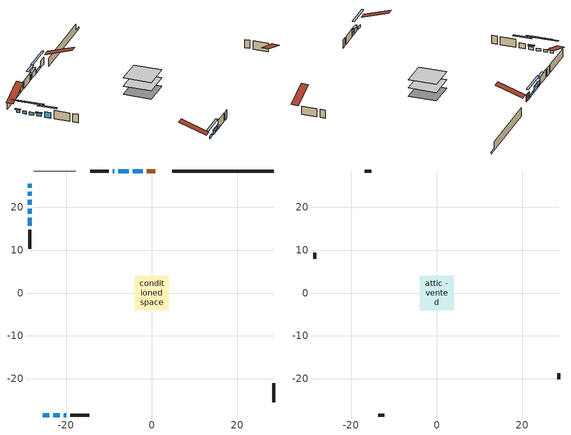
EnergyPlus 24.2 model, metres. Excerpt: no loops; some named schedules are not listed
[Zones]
conditioned space
 floor adiabatic (AdiabaticFloorConstruction): -4.03,-4.03 -4.03,4.03 4.03,4.03 4.03,-4.03 z0.6
 floor foundation (Slab1 construction): -4.03,-4.03 -4.03,4.03 4.03,4.03 4.03,-4.03 z-1.9
 wall outside (AdiabaticWallConstruction 1): 0.82,28.52 -1.15,28.52 z0.6:2.63
 wall outside (AdiabaticWallConstruction): -28.52,25.53 -28.52,24.61 / -28.52,19.69 -28.52,18.47 z0.6:1.52; -28.52,23.68 -28.52,22.77 / -25.53,-28.52 -24,-28.52 / -28.52,21.84 -28.52,20.62 z0.6:1.36; -2.08,28.52 -4.5,28.52 z0.6:1.34; -23.07,-28.52 -21.55,-28.52 z0.6:1.82; -5.42,28.52 -7.86,28.52 / -28.52,17.54 -28.52,15.71 z0.6:2.12; -20.62,-28.52 -19.96,-28.52 z0.6:1.67; -8.79,28.52 -9.1,28.52 z0.6:2.13
 wall outside (Wall1 construction): -10.02,28.52 -14.43,28.52 / -19.03,-28.52 -14.62,-28.52 / -28.52,14.78 -28.52,10.38 / 28.52,-25.53 28.52,-21.12 z0.6:3.04
 wall foundation (FoundationWall1 construction): 4.75,28.52,-1.9 4.75,28.52,0.6 26.15,28.52,0.6 26.15,28.52,-1.32 28.52,28.52,-1.32 28.52,28.52,-1.9
 wall adiabatic (Wall3 construction): -17.76,28.52 -27.59,28.52 z0.6:3.04
 window (WindowConstruction): -28.52,25.53 -28.52,24.61 z0.6:1.51
 window (WindowConstruction 7): -28.52,23.68 -28.52,22.77 z0.6:1.36
 window (WindowConstruction 8): -25.53,-28.52 -24,-28.52 z0.6:1.36
 window (WindowConstruction 9): -2.08,28.52 -4.49,28.52 z0.6:1.34
 window (WindowConstruction 10): -28.52,21.84 -28.52,20.62 z0.6:1.36
 window (WindowConstruction 1): -23.07,-28.52 -21.55,-28.52 z0.6:1.82
 window (WindowConstruction 2): -5.42,28.52 -7.86,28.52 z0.6:2.12
 window (WindowConstruction 3): -28.52,19.69 -28.52,18.47 z0.6:1.51
 window (WindowConstruction 4): -20.62,-28.52 -19.96,-28.52 z0.6:1.67
 window (WindowConstruction 5): -8.79,28.52 -9.1,28.52 z0.6:2.12
 window (WindowConstruction 6): -28.52,17.54 -28.52,15.71 z0.6:2.12
 door (Door): 0.82,28.52 -1.15,28.52 z0.6:2.63
 ceiling adiabatic (AdiabaticFloorConstruction): 4.03,-4.03 4.03,4.03 -4.03,4.03 -4.03,-4.03 z0.6
attic - vented
 floor to conditioned space (Floor1 construction Reversed): -4.03,-4.03 -4.03,4.03 4.03,4.03 4.03,-4.03 z3.04
 wall outside (Wall2 construction): -15.36,28.52 -16.83,28.52 / -13.69,-28.52 -12.23,-28.52 / -28.52,9.45 -28.52,7.98 / 28.52,-20.19 28.52,-18.72 z0.6:3.04
 roof outside (Roof1 construction): 1.75,28.52,3.04 1.75,20.67,5.65 3.82,20.67,5.65 3.82,28.52,3.04; -26.45,-28.52,3.04 -26.45,-20.67,5.65 -28.52,-20.67,5.65 -28.52,-28.52,3.04; -28.52,26.45,3.04 -20.67,26.45,5.65 -20.67,28.52,5.65 -28.52,28.52,3.04; 28.52,-26.45,3.04 20.67,-26.45,5.65 20.67,-28.52,5.65 28.52,-28.52,3.04
shading: -28.52,24.31 -28.52,25.82 -29.13,25.82 -29.13,24.31 z1.81; -28.52,19.72 -28.52,26.73 -29.13,26.73 -29.13,19.72 z4.41; -20.95,-28.52 -28.58,-28.52 -28.58,-29.13 -20.95,-29.13 z4.41; -7.55,28.52 0.97,28.52 0.97,29.13 -7.55,29.13 z4.39; -28.52,17.57 -28.52,24.89 -29.13,24.89 -29.13,17.57 z4.41; -21.25,-28.52 -23.37,-28.52 -23.37,-29.13 -21.25,-29.13 z2.12; -8.16,28.52 -5.12,28.52 -5.12,29.13 -8.16,29.13 z2.42; -28.52,18.17 -28.52,19.99 -29.13,19.99 -29.13,18.17 z1.81; -19.66,-28.52 -20.92,-28.52 -20.92,-29.13 -19.66,-29.13 z1.97; -10.92,28.52 -6.96,28.52 -6.96,29.13 -10.92,29.13 z3.95; -28.52,13.88 -28.52,19.37 -29.13,19.37 -29.13,13.88 z3.95
[Building]
Building 1: Terrain=Suburbs
[Site:Location]
Whitehorse AP_YT: Latitude {deg}=60.71; Longitude {deg}=-135.07; Time Zone {hr}=-8; Elevation {m}=706; Keep Site Location Information=Yes
[Site:GroundTemperature:Shallow]
-5.4229, -7.73249, -7.91745, -6.82143, -2.42154, 1.95786, 5.75456, 8.15968, 8.36401, 6.40785, 2.70796, -1.53709
[Site:WaterMainsTemperature]
Calculation Method=Schedule; Temperature Schedule=mains temperature schedule
[Material] Roughness=Rough; Thermal Absorptance=0.9
Name | Thickness {m} | Conductivity {W/m-K} | Density {kg/m3} | Specific Heat {J/kg-K} | Solar Absorptance | Visible Absorptance
asphalt or fiberglass shingles | 0.00635 | 0.162714 | 1121.4 | 1465.45 | 0.4 | 0.4
ceiling loosefill ins | 0.254 | 0.0480833 | 16.02 | 1046.75 | 0.7 | 0.7
ceiling stud and cavity | 0.1397 | 0.115148 | 65.682 | 1177.47 | 0.7 | 0.7
concrete 4.0 in. | 0.1016 | 1.803125 | 2242.8 | 837.4 | 0.7 | 0.7
concrete 8.0 in. | 0.2032 | 1.803125 | 2242.8 | 837.4 | 0.7 | 0.7
door material | 0.04445 | 0.0451087 | 512.64 | 1214.23 | 0.7 | 0.7
exterior vertical ins | 0.00309736 | 0.029427 | 32.04 | 1214.23 | 0.7 | 0.7
floor covering | 0.0127 | 0.0433444 | 54.468 | 1339.84 | 0.6 | 0.6
floor rigid ins; wall rigid ins 2 | 0.512978 | 0.029427 | 32.04 | 1214.23 | 0.7 | 0.7
floor stud and cavity | 0.1397 | 1.75129 | 37.0049 | 1207.88 | 0.7 | 0.7
furniture material conditioned space 1 | 0.1524 | 0.115458 | 640.8 | 1214.23 | 0.6 | 0.6
gypsum board | 0.0127 | 0.160291 | 801 | 837.4 | 0.6 | 0.6
gypsum board 1 | 0.0127 | 0.160291 | 801 | 837.4 | 0.7 | 0.7
osb sheathing 0.5 in. | 0.0127 | 0.115458 | 512.64 | 1214.23 | 0.7 | 0.7
osb sheathing 0.75 in. | 0.01905 | 0.115458 | 512.64 | 1214.23 | 0.7 | 0.7
wall rigid ins | 0.051816 | 0.029427 | 32.04 | 1214.23 | 0.7 | 0.7
wall rigid ins 1 | 0.051816 | 0.029427 | 32.04 | 1214.23 | 0.4 | 0.4
wall stud and cavity | 0.1397 | 0.243374 | 139.0536 | 1170.24 | 0.7 | 0.7
wall stud and cavity 1 | 0.0889 | 6.9971 | 50.32683 | 1063.81 | 0.6 | 0.6
wall stud and cavity 2 | 0.1397 | 0.18956 | 139.0536 | 1170.24 | 0.7 | 0.7
wall stud and cavity 3 | 0.0889 | 0.380278 | 52.3479 | 1209.89 | 0.7 | 0.7
wall stud and cavity 4 | 0.0889 | 0.391764 | 83.0341 | 1211.67 | 0.7 | 0.7
wood siding | 0.0254 | 0.102417 | 544.68 | 1172.36 | 0.4 | 0.4
wood siding 1 | 0.00254 | 0.102417 | 544.68 | 1172.36 | 0.4 | 0.4
wood siding 2; wood siding 3 | 0.0254 | 0.102417 | 544.68 | 1172.36 | 0.7 | 0.7
[WindowMaterial:SimpleGlazingSystem]
Name | U-Factor {W/m2-K} | Solar Heat Gain Coefficient
WindowMaterial | 1.43142 | 0.34
WindowMaterial 1 | 1.303101 | 0.37
WindowMaterial 10 | 1.42461 | 0.34
WindowMaterial 2 | 1.14525 | 0.42
WindowMaterial 3 | 1.3843 | 0.35
WindowMaterial 4 | 1.47969 | 0.32
WindowMaterial 5 | 1.50978 | 0.33
WindowMaterial 6 | 1.3014 | 0.38
WindowMaterial 7 | 1.4689 | 0.33
WindowMaterial 8 | 1.39792 | 0.35
WindowMaterial 9 | 1.36783 | 0.36
[Construction]
AdiabaticFloorConstruction: floor stud and cavity, floor rigid ins, osb sheathing 0.75 in., floor covering
AdiabaticWallConstruction: wood siding 2, wall rigid ins 2, wall stud and cavity 3, gypsum board
AdiabaticWallConstruction 1: wood siding 3, wall rigid ins 2, wall stud and cavity 3, gypsum board
Door: door material
Floor1 construction Reversed: gypsum board, ceiling stud and cavity, ceiling loosefill ins
FoundationWall1 construction: concrete 8.0 in., gypsum board 1
furniture construction conditioned space 1: furniture material conditioned space 1
PartitionWallConstruction: gypsum board, wall stud and cavity 4, gypsum board
Roof1 construction: asphalt or fiberglass shingles
Slab1 construction: concrete 4.0 in.
Wall1 construction: wood siding, wall rigid ins, osb sheathing 0.5 in., wall stud and cavity, gypsum board
Wall2 construction: wood siding 1, wall stud and cavity 1
Wall3 construction: wall rigid ins 1, osb sheathing 0.5 in., wall stud and cavity 2, gypsum board
WindowConstruction: WindowMaterial
WindowConstruction 1: WindowMaterial 1
WindowConstruction 10: WindowMaterial 10
WindowConstruction 2: WindowMaterial 2
WindowConstruction 3: WindowMaterial 3
WindowConstruction 4: WindowMaterial 4
WindowConstruction 5: WindowMaterial 5
WindowConstruction 6: WindowMaterial 6
WindowConstruction 7: WindowMaterial 7
WindowConstruction 8: WindowMaterial 8
WindowConstruction 9: WindowMaterial 9
[Zone] Multiplier=1; Part of Total Floor Area=Yes
Name | Volume {m3}
attic - vented | 27.5815
conditioned space | 356.5
[Space]
Name | Zone | Volume {m3}
attic - vented 1 | attic - vented | 27.5815
conditioned space 1 | conditioned space | 356.5
[ZoneInfiltration:EffectiveLeakageArea]
infil attic - vented 1: Zone or Space=attic - vented 1; Schedule=Always On Discrete; Effective Air Leakage Area {cm2}=2050.74; Stack Coefficient=0.000351498; Wind Coefficient=1.26672e-05
[ZoneMixing]
whole house fan mix: Zone or Space=attic - vented; Schedule=Always On Continuous; Design Flow Rate Calculation Method=Flow/Zone; Design Flow Rate {m3/s}=0; Source Zone or Space=conditioned space
[SurfaceProperty:ExposedFoundationPerimeter]
Slab1: Exposed Perimeter Calculation Method=TotalExposedPerimeter; Total Exposed Perimeter {m}=23.774
[InternalMass] Zone or ZoneList=conditioned space; Space or SpaceList=conditioned space 1
Name | Construction | Surface Area {m2}
furniture mass conditioned space 1 | furniture construction conditioned space 1 | 51.9361
partition wall mass | PartitionWallConstruction | 129.84
[Lights]
interior lighting: Zone or ZoneList or Space or SpaceList=conditioned space 1; Schedule=interior lighting schedule; Design Level Calculation Method=LightingLevel; Lighting Level {W}=343.2; Return Air Fraction=0; Fraction Radiant=0.6; Fraction Visible=0.2; Fraction Replaceable=1
[People]
occupants: Zone or ZoneList or Space or SpaceList=conditioned space 1; Number of People Schedule=occupants schedule; Number of People Calculation Method=People; Number of People=3; Fraction Radiant=0.314171; Sensible Heat Fraction=0.56303; Activity Level Schedule=occupants activity schedule; Carbon Dioxide Generation Rate {m3/s-W}=0; Enable ASHRAE 55 Comfort Warnings=No; Mean Radiant Temperature Calculation Type=EnclosureAveraged
[ElectricEquipment] Zone or ZoneList or Space or SpaceList=conditioned space 1; Design Level Calculation Method=EquipmentLevel
Name | Schedule | Design Level {W} | Fraction Latent | Fraction Radiant | Fraction Lost
clothes dryer | clothes dryer schedule | 140.772 | 0.015 | 0.081 | 0.85
clothes washer | clothes washer schedule | 32.1985 | 0.03 | 0.162 | 0.7
cooking range | cooking range schedule | 208.969 | 0.08 | 0.432 | 0.2
dishwasher | dishwasher schedule | 66.8632 | 0.3 | 0.18 | 0.4
fridge | fridge schedule | 72.9452 | 0 | 0.6 | 0
mech vent house fan | mech vent house fan schedule | 0 | 0 | 0 | 1
mech vent house fan cfis | mech vent house fan cfis schedule | 0 | 0 | 0 | 0
misc plug loads | misc plug loads schedule | 494.7 | 0.045 | 0.513 | 0.1
whole house fan | Always On Discrete | 0 | 0 | 0 | 1
[OtherEquipment] Zone or ZoneList or Space or SpaceList=conditioned space 1; Design Level Calculation Method=EquipmentLevel
Name | Fuel Type | Schedule | Design Level {W} | Fraction Latent | Fraction Radiant | Fraction Lost
clothes dryer 1 | Electricity | clothes dryer schedule | 0 | 0.015 | 0.081 | 0.85
cooking range 1 | Electricity | cooking range schedule | 0 | 0.08 | 0.432 | 0.2
general water use latent | None | general water use schedule | 59.3978 | 1 | 0 | 0
general water use sensible | None | general water use schedule | -58.539 | 0 | 0.6 | 0
mech vent house fan latent load | None | Always On Discrete | 0 | 1 | 0 | 0
mech vent house fan sensible load | None | Always On Discrete | 0 | 0 | 0 | 0
water heater energy adjustment1 | Electricity | Always On Discrete | 0.01 | 0 | 0 | 1
[ZoneInfiltration:DesignFlowRate] Zone or ZoneList or Space or SpaceList=conditioned space 1; Schedule=Always On Discrete; Design Flow Rate Calculation Method=Flow/Zone; Design Flow Rate {m3/s}=0
infil flow; natural vent flow; whole house fan flow
[AvailabilityManager:Scheduled]
furnace airloop Availability Manager: Schedule=Always On Discrete
[Foundation:Kiva]
Foundation Kiva 1: Initial Indoor Air Temperature {C}=18; Wall Height Above Grade {m}=0.599999; Wall Depth Below Slab {m}=0.2032; Custom Block Material Name 1=exterior vertical ins; Custom Block Depth 1 {m}=2.5; Custom Block X Position 1 {m}=0.2159; Custom Block Z Position 1 {m}=0
[Foundation:Kiva:Settings]
Soil Conductivity {W/m-K}=0.849921; Soil Density {kg/m3}=1842.3; Soil Specific Heat {J/kg-K}=418.7; Ground Solar Absorptivity=0.9; Ground Thermal Absorptivity=0.9; Ground Surface Roughness {m}=0.03; Far-Field Width {m}=40; Deep-Ground Boundary Condition=ZeroFlux; Deep-Ground Depth {m}=40; Minimum Cell Dimension {m}=0.2; Maximum Cell Growth Coefficient=3; Simulation Timestep=Timestep
[Exterior:Lights]
exterior lighting: Schedule=exterior lighting schedule; Design Level {W}=75.6
[EnergyManagementSystem:GlobalVariable]
furnace_airloop_Fan_RTF
infil_program_Qfan
infil_program_Qinf
natural_vent_program_Qnv
natural_vent_program_Qwhf
[EnergyManagementSystem:Sensor]
Name | Output:Variable or Output:Meter Index Key | Output:Variable or Output:Meter
airflow_gain | infil flow | Infiltration Sensible Heat Gain Energy
airflow_gain_1 | natural vent flow | Infiltration Sensible Heat Gain Energy
airflow_gain_2 | whole house fan flow | Infiltration Sensible Heat Gain Energy
airflow_loss | infil flow | Infiltration Sensible Heat Loss Energy
airflow_loss_1 | natural vent flow | Infiltration Sensible Heat Loss Energy
airflow_loss_2 | whole house fan flow | Infiltration Sensible Heat Loss Energy
clg_load_cond |  | Cooling:EnergyTransfer:Zone:CONDITIONED SPACE
clg_sp_s; clg_sp_s_1 | cooling setpoint | Schedule Value
clothes_dryer_exhaust_0_sch_s | clothes dryer exhaust 0 schedule | Schedule Value
cool_season | cooling season schedule | Schedule Value
htg_load_cond |  | Heating:EnergyTransfer:Zone:CONDITIONED SPACE
htg_sp_s; htg_sp_s_1 | heating setpoint | Schedule Value
ig_ee_conv | clothes dryer | Electric Equipment Convective Heating Energy
ig_ee_conv_2 | cooking range | Electric Equipment Convective Heating Energy
ig_ee_conv_4 | fridge | Electric Equipment Convective Heating Energy
ig_ee_conv_5 | misc plug loads | Electric Equipment Convective Heating Energy
ig_ee_conv_6 | whole house fan | Electric Equipment Convective Heating Energy
ig_ee_rad | clothes dryer | Electric Equipment Radiant Heating Energy
ig_ee_rad_2 | cooking range | Electric Equipment Radiant Heating Energy
ig_ee_rad_4 | fridge | Electric Equipment Radiant Heating Energy
ig_ee_rad_5 | misc plug loads | Electric Equipment Radiant Heating Energy
ig_ee_rad_6 | whole house fan | Electric Equipment Radiant Heating Energy
ig_lgt_conv | interior lighting | Lights Convective Heating Energy
ig_lgt_rad | interior lighting | Lights Radiant Heating Energy
ig_lgt_vis | interior lighting | Lights Visible Radiation Heating Energy
ig_oe_conv | clothes dryer 1 | Other Equipment Convective Heating Energy
ig_oe_conv_1 | cooking range 1 | Other Equipment Convective Heating Energy
ig_oe_conv_2 | general water use latent | Other Equipment Convective Heating Energy
ig_oe_conv_3 | general water use sensible | Other Equipment Convective Heating Energy
ig_oe_conv_4 | water heater energy adjustment1 | Other Equipment Convective Heating Energy
ig_oe_rad | clothes dryer 1 | Other Equipment Radiant Heating Energy
ig_oe_rad_1 | cooking range 1 | Other Equipment Radiant Heating Energy
ig_oe_rad_2 | general water use latent | Other Equipment Radiant Heating Energy
ig_oe_rad_3 | general water use sensible | Other Equipment Radiant Heating Energy
ig_oe_rad_4 | water heater energy adjustment1 | Other Equipment Radiant Heating Energy
ig_ppl_conv | occupants | People Convective Heating Energy
ig_ppl_rad | occupants | People Radiant Heating Energy
im_conv | furniture mass conditioned space 1 | Surface Inside Face Convection Heat Gain Energy
im_conv_1 | partition wall mass | Surface Inside Face Convection Heat Gain Energy
im_ig | furniture mass conditioned space 1 | Surface Inside Face Internal Gains Radiation Heat Gain Energy
im_ig_1 | partition wall mass | Surface Inside Face Internal Gains Radiation Heat Gain Energy
im_lgt | furniture mass conditioned space 1 | Surface Inside Face Lights Radiation Heat Gain Energy
im_lgt_1 | partition wall mass | Surface Inside Face Lights Radiation Heat Gain Energy
im_sol | furniture mass conditioned space 1 | Surface Inside Face Solar Radiation Heat Gain Energy
im_sol_1 | partition wall mass | Surface Inside Face Solar Radiation Heat Gain Energy
im_surf | furniture mass conditioned space 1 | Surface Inside Face Net Surface Thermal Radiation Heat Gain Energy
im_surf_1 | partition wall mass | Surface Inside Face Net Surface Thermal Radiation Heat Gain Energy
mv_conv | mech vent house fan | Electric Equipment Convective Heating Energy
mv_conv_1 | mech vent house fan cfis | Electric Equipment Convective Heating Energy
mv_conv_2 | mech vent house fan latent load | Other Equipment Convective Heating Energy
mv_conv_3 | mech vent house fan sensible load | Other Equipment Convective Heating Energy
mv_rad | mech vent house fan | Electric Equipment Radiant Heating Energy
mv_rad_1 | mech vent house fan cfis | Electric Equipment Radiant Heating Energy
mv_rad_2 | mech vent house fan latent load | Other Equipment Radiant Heating Energy
mv_rad_3 | mech vent house fan sensible load | Other Equipment Radiant Heating Energy
natural_vent_s | natural vent schedule | Schedule Value
out_pb_s |  | Site Outdoor Air Barometric Pressure
out_wt_s |  | Site Outdoor Air Humidity Ratio
site_vw_s |  | Site Wind Speed
ss_back_out | Window1 | Surface Window Shortwave from Zone Back Out Window Heat Transfer Rate
ss_back_out_1 | Window10 | Surface Window Shortwave from Zone Back Out Window Heat Transfer Rate
ss_back_out_10 | Window7 | Surface Window Shortwave from Zone Back Out Window Heat Transfer Rate
ss_back_out_2 | Window11 | Surface Window Shortwave from Zone Back Out Window Heat Transfer Rate
ss_back_out_3 | Window12 | Surface Window Shortwave from Zone Back Out Window Heat Transfer Rate
ss_back_out_4 | Window13 | Surface Window Shortwave from Zone Back Out Window Heat Transfer Rate
ss_back_out_5 | Window2 | Surface Window Shortwave from Zone Back Out Window Heat Transfer Rate
ss_back_out_6 | Window3 | Surface Window Shortwave from Zone Back Out Window Heat Transfer Rate
ss_back_out_7 | Window4 | Surface Window Shortwave from Zone Back Out Window Heat Transfer Rate
ss_back_out_8 | Window5 | Surface Window Shortwave from Zone Back Out Window Heat Transfer Rate
ss_back_out_9 | Window6 | Surface Window Shortwave from Zone Back Out Window Heat Transfer Rate
ss_conv | Door1 | Surface Inside Face Convection Heat Gain Energy
ss_conv_1 | Window1 | Surface Inside Face Convection Heat Gain Energy
ss_conv_10 | Window6 | Surface Inside Face Convection Heat Gain Energy
ss_conv_11 | Window7 | Surface Inside Face Convection Heat Gain Energy
ss_conv_2 | Window10 | Surface Inside Face Convection Heat Gain Energy
ss_conv_3 | Window11 | Surface Inside Face Convection Heat Gain Energy
ss_conv_4 | Window12 | Surface Inside Face Convection Heat Gain Energy
ss_conv_5 | Window13 | Surface Inside Face Convection Heat Gain Energy
ss_conv_6 | Window2 | Surface Inside Face Convection Heat Gain Energy
ss_conv_7 | Window3 | Surface Inside Face Convection Heat Gain Energy
ss_conv_8 | Window4 | Surface Inside Face Convection Heat Gain Energy
ss_conv_9 | Window5 | Surface Inside Face Convection Heat Gain Energy
ss_ig | Door1 | Surface Inside Face Internal Gains Radiation Heat Gain Energy
ss_ig_1 | Window1 | Surface Inside Face Internal Gains Radiation Heat Gain Energy
ss_ig_10 | Window6 | Surface Inside Face Internal Gains Radiation Heat Gain Energy
ss_ig_11 | Window7 | Surface Inside Face Internal Gains Radiation Heat Gain Energy
ss_ig_2 | Window10 | Surface Inside Face Internal Gains Radiation Heat Gain Energy
ss_ig_3 | Window11 | Surface Inside Face Internal Gains Radiation Heat Gain Energy
ss_ig_4 | Window12 | Surface Inside Face Internal Gains Radiation Heat Gain Energy
ss_ig_5 | Window13 | Surface Inside Face Internal Gains Radiation Heat Gain Energy
ss_ig_6 | Window2 | Surface Inside Face Internal Gains Radiation Heat Gain Energy
ss_ig_7 | Window3 | Surface Inside Face Internal Gains Radiation Heat Gain Energy
ss_ig_8 | Window4 | Surface Inside Face Internal Gains Radiation Heat Gain Energy
ss_ig_9 | Window5 | Surface Inside Face Internal Gains Radiation Heat Gain Energy
ss_lgt | Door1 | Surface Inside Face Lights Radiation Heat Gain Energy
ss_sol | Door1 | Surface Inside Face Solar Radiation Heat Gain Energy
ss_surf | Door1 | Surface Inside Face Net Surface Thermal Radiation Heat Gain Energy
ss_surf_1 | Window1 | Surface Inside Face Net Surface Thermal Radiation Heat Gain Energy
ss_surf_10 | Window6 | Surface Inside Face Net Surface Thermal Radiation Heat Gain Energy
ss_surf_11 | Window7 | Surface Inside Face Net Surface Thermal Radiation Heat Gain Energy
ss_surf_2 | Window10 | Surface Inside Face Net Surface Thermal Radiation Heat Gain Energy
ss_surf_3 | Window11 | Surface Inside Face Net Surface Thermal Radiation Heat Gain Energy
ss_surf_4 | Window12 | Surface Inside Face Net Surface Thermal Radiation Heat Gain Energy
ss_surf_5 | Window13 | Surface Inside Face Net Surface Thermal Radiation Heat Gain Energy
ss_surf_6 | Window2 | Surface Inside Face Net Surface Thermal Radiation Heat Gain Energy
ss_surf_7 | Window3 | Surface Inside Face Net Surface Thermal Radiation Heat Gain Energy
ss_surf_8 | Window4 | Surface Inside Face Net Surface Thermal Radiation Heat Gain Energy
ss_surf_9 | Window5 | Surface Inside Face Net Surface Thermal Radiation Heat Gain Energy
ss_trans_in | Window1 | Surface Window Transmitted Solar Radiation Rate
ss_trans_in_1 | Window10 | Surface Window Transmitted Solar Radiation Rate
ss_trans_in_10 | Window7 | Surface Window Transmitted Solar Radiation Rate
ss_trans_in_2 | Window11 | Surface Window Transmitted Solar Radiation Rate
ss_trans_in_3 | Window12 | Surface Window Transmitted Solar Radiation Rate
ss_trans_in_4 | Window13 | Surface Window Transmitted Solar Radiation Rate
ss_trans_in_5 | Window2 | Surface Window Transmitted Solar Radiation Rate
ss_trans_in_6 | Window3 | Surface Window Transmitted Solar Radiation Rate
ss_trans_in_7 | Window4 | Surface Window Transmitted Solar Radiation Rate
ss_trans_in_8 | Window5 | Surface Window Transmitted Solar Radiation Rate
ss_trans_in_9 | Window6 | Surface Window Transmitted Solar Radiation Rate
ss_trans_out | Window1 | Surface Inside Face Initial Transmitted Diffuse Transmitted Out Window Solar Radiation Rate
ss_trans_out_1 | Window10 | Surface Inside Face Initial Transmitted Diffuse Transmitted Out Window Solar Radiation Rate
ss_trans_out_10 | Window7 | Surface Inside Face Initial Transmitted Diffuse Transmitted Out Window Solar Radiation Rate
ss_trans_out_2 | Window11 | Surface Inside Face Initial Transmitted Diffuse Transmitted Out Window Solar Radiation Rate
ss_trans_out_3 | Window12 | Surface Inside Face Initial Transmitted Diffuse Transmitted Out Window Solar Radiation Rate
ss_trans_out_4 | Window13 | Surface Inside Face Initial Transmitted Diffuse Transmitted Out Window Solar Radiation Rate
ss_trans_out_5 | Window2 | Surface Inside Face Initial Transmitted Diffuse Transmitted Out Window Solar Radiation Rate
ss_trans_out_6 | Window3 | Surface Inside Face Initial Transmitted Diffuse Transmitted Out Window Solar Radiation Rate
ss_trans_out_7 | Window4 | Surface Inside Face Initial Transmitted Diffuse Transmitted Out Window Solar Radiation Rate
ss_trans_out_8 | Window5 | Surface Inside Face Initial Transmitted Diffuse Transmitted Out Window Solar Radiation Rate
ss_trans_out_9 | Window6 | Surface Inside Face Initial Transmitted Diffuse Transmitted Out Window Solar Radiation Rate
s_conv | Floor1 | Surface Inside Face Convection Heat Gain Energy
s_conv_1 | FoundationWall1 | Surface Inside Face Convection Heat Gain Energy
s_conv_2 | inferred conditioned ceiling | Surface Inside Face Convection Heat Gain Energy
s_conv_3 | inferred conditioned floor | Surface Inside Face Convection Heat Gain Energy
s_conv_4 | Slab1 | Surface Inside Face Convection Heat Gain Energy
s_conv_5 | Wall1:0 | Surface Inside Face Convection Heat Gain Energy
s_conv_6 | Wall1:180 | Surface Inside Face Convection Heat Gain Energy
s_conv_7 | Wall1:270 | Surface Inside Face Convection Heat Gain Energy
s_conv_8 | Wall1:90 | Surface Inside Face Convection Heat Gain Energy
s_conv_9 | Wall3 | Surface Inside Face Convection Heat Gain Energy
s_ig | Floor1 | Surface Inside Face Internal Gains Radiation Heat Gain Energy
s_ig_1 | FoundationWall1 | Surface Inside Face Internal Gains Radiation Heat Gain Energy
s_ig_2 | inferred conditioned ceiling | Surface Inside Face Internal Gains Radiation Heat Gain Energy
s_ig_3 | inferred conditioned floor | Surface Inside Face Internal Gains Radiation Heat Gain Energy
s_ig_4 | Slab1 | Surface Inside Face Internal Gains Radiation Heat Gain Energy
s_ig_5 | Wall1:0 | Surface Inside Face Internal Gains Radiation Heat Gain Energy
s_ig_6 | Wall1:180 | Surface Inside Face Internal Gains Radiation Heat Gain Energy
s_ig_7 | Wall1:270 | Surface Inside Face Internal Gains Radiation Heat Gain Energy
s_ig_8 | Wall1:90 | Surface Inside Face Internal Gains Radiation Heat Gain Energy
s_ig_9 | Wall3 | Surface Inside Face Internal Gains Radiation Heat Gain Energy
s_lgt | Floor1 | Surface Inside Face Lights Radiation Heat Gain Energy
s_lgt_1 | FoundationWall1 | Surface Inside Face Lights Radiation Heat Gain Energy
s_lgt_2 | inferred conditioned ceiling | Surface Inside Face Lights Radiation Heat Gain Energy
s_lgt_3 | inferred conditioned floor | Surface Inside Face Lights Radiation Heat Gain Energy
s_lgt_4 | Slab1 | Surface Inside Face Lights Radiation Heat Gain Energy
s_lgt_5 | Wall1:0 | Surface Inside Face Lights Radiation Heat Gain Energy
s_lgt_6 | Wall1:180 | Surface Inside Face Lights Radiation Heat Gain Energy
s_lgt_7 | Wall1:270 | Surface Inside Face Lights Radiation Heat Gain Energy
s_lgt_8 | Wall1:90 | Surface Inside Face Lights Radiation Heat Gain Energy
s_lgt_9 | Wall3 | Surface Inside Face Lights Radiation Heat Gain Energy
s_sol | Floor1 | Surface Inside Face Solar Radiation Heat Gain Energy
s_sol_1 | FoundationWall1 | Surface Inside Face Solar Radiation Heat Gain Energy
s_sol_2 | inferred conditioned ceiling | Surface Inside Face Solar Radiation Heat Gain Energy
s_sol_3 | inferred conditioned floor | Surface Inside Face Solar Radiation Heat Gain Energy
s_sol_4 | Slab1 | Surface Inside Face Solar Radiation Heat Gain Energy
s_sol_5 | Wall1:0 | Surface Inside Face Solar Radiation Heat Gain Energy
s_sol_6 | Wall1:180 | Surface Inside Face Solar Radiation Heat Gain Energy
s_sol_7 | Wall1:270 | Surface Inside Face Solar Radiation Heat Gain Energy
s_sol_8 | Wall1:90 | Surface Inside Face Solar Radiation Heat Gain Energy
